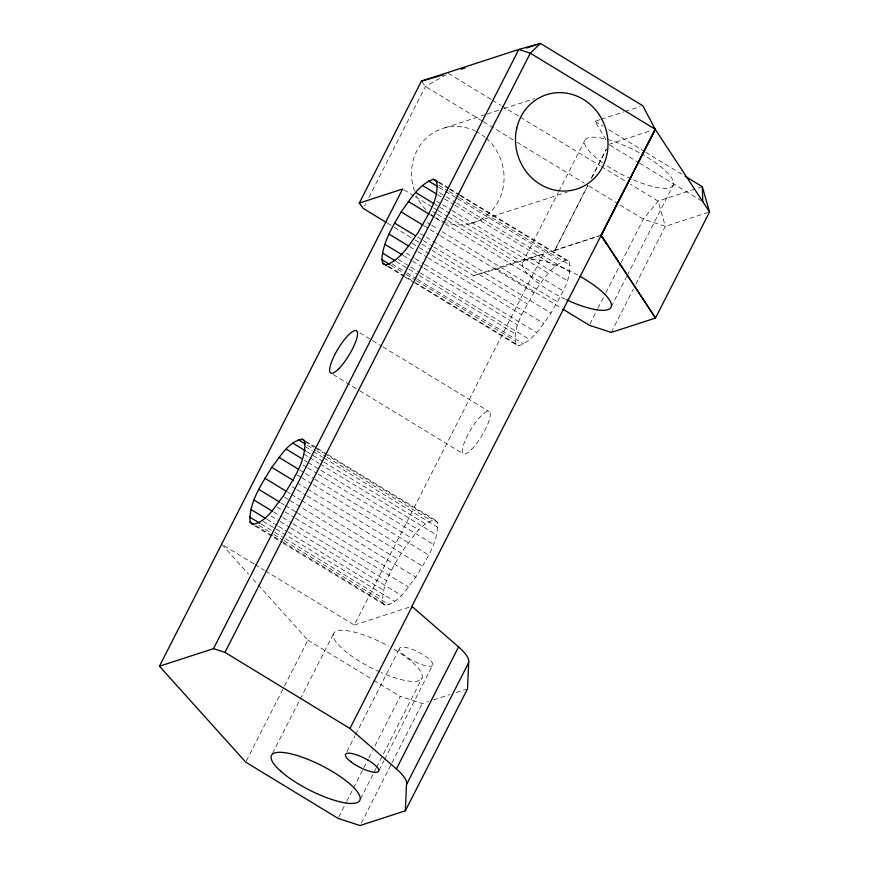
<?xml version="1.0" encoding="UTF-8"?>
<svg xmlns="http://www.w3.org/2000/svg" width="869" height="869" viewBox="0 0 869 869"><rect width="100%" height="100%" fill="white"/><g stroke="black" fill="none" stroke-linecap="round" stroke-linejoin="round"><path stroke-width="0.65" stroke-dasharray="4.34 3.26" d="M515.849 344.515C511.928 325.951 525.745 308.462 533.903 292.734C542.821 280.676 551.12 265.479 565.936 260.103L569.054 261.319C572.975 279.883 559.158 297.372 551 313.101C542.082 325.158 533.783 340.355 518.967 345.732L515.849 344.515L415.447 283.37M385.173 605.313L382.773 602.934C381.491 582.741 394.667 564.796 404.433 548.122C413.003 537.802 420.737 522.443 435.076 519.966L437.487 522.356C438.769 542.538 425.593 560.494 415.827 577.157C407.246 587.487 399.512 602.847 385.173 605.313L282.468 542.767M364.546 206.051L365.773 203.639M368.847 197.6L425.473 86.465L446.123 74.701M246.351 760.94L283.891 687.26M284.511 686.054L307.898 640.149L252.173 578.2M272.562 753.325L333.49 633.74M522.584 262.623L558.278 192.56M558.897 191.354L584.75 140.615M265.469 570.933L354.324 625.05L543.418 253.922L519.966 260.494L473.54 275.603L432.197 250.424M587.802 185.325L554.737 250.478L587.911 185.379M591.593 178.156L606.334 149.218M346.959 751.631L354.943 735.956M355.562 734.75L399.783 647.948M338.66 817.153L346.047 802.663M346.655 801.457L363.275 768.837M363.894 767.631L368.195 759.18M368.814 757.974L372.508 750.718M374.973 745.895L400.207 696.362L422.182 703.553L428.482 701.5M589.91 324.039L597.285 309.57M597.894 308.365L605.269 293.907M605.878 292.701L620.629 263.763M621.237 262.557L643.353 219.162L658.094 201.087L701.055 187.117M360.548 798.807L373.474 773.443M374.094 772.226L375.94 768.609M376.549 767.403L422.095 678.016M611.189 306.898L626.582 276.7M627.19 275.484L673.356 184.891A49.544 13.654 27 0 0 641.995 154.204M379.069 770.271L383.979 760.636M384.598 759.43L432.512 665.393A18.575 5.116 27 0 0 410.928 648.861A18.575 5.116 27 0 0 404.997 655.769A18.575 5.116 27 0 0 432.512 665.393M361.254 823.139L391.408 763.949M392.028 762.743L422.182 703.553M611.276 332.436L633.392 289.029M635.847 284.206L665.328 226.342L658.094 201.087L630.297 184.152M591.507 178.102L606.323 149.207M444.83 127.841L485.901 114.48M487.183 114.067L498.73 110.309M503.868 108.636L534.663 98.621M606.019 139.779L594.917 121.302L599.958 119.661M601.207 119.249L623.866 111.884M625.126 111.471L640.225 106.561M608.789 144.395L651.381 130.546M470.748 223.463L567.001 192.147M473.54 275.603L496.992 269.032L600.946 235.217M554.737 250.478L598.491 236.249M708.289 212.373L665.328 226.342L643.353 219.162L619.01 204.334M354.324 625.05L409.288 607.159M433.522 699.86L449.892 694.537M456.192 692.484L466.262 689.215M594.917 121.302L602.999 126.222M608.778 129.742L644.57 151.543M645.732 152.249L682.686 174.745M609.94 145.09L638.585 162.546M639.736 163.242L701.62 200.924M448.415 73.398L491.278 99.5M492.441 100.207L500.544 105.138M501.706 105.844L519.086 116.424M520.238 117.13L600.175 165.816M601.337 166.522L625.658 181.339M482.262 121.052L425.473 86.465L422.225 82.186M483.414 121.758L515.871 141.528M517.022 142.234L584.25 183.163M588.878 185.988L617.859 203.628M438.649 181.903L449.034 188.225M450.185 188.931L459.419 194.558M460.581 195.253L569.054 261.319M438.997 182.794L448.219 188.421M449.382 189.116L458.615 194.743M459.766 195.449L565.936 260.103M438.802 185.26L448.035 190.876M449.186 191.582L458.419 197.209M459.571 197.904L570.357 265.371M438.888 187.302L456.203 197.85M457.355 198.545L561.211 261.797M439.366 192.57L445.134 196.079M446.286 196.785L455.519 202.412M456.67 203.107L569.76 271.986M437.509 194.613L443.277 198.132M444.428 198.838L453.661 204.454M454.813 205.16L555.215 266.305M436.901 201.293L441.517 204.096M442.679 204.802L450.75 209.722M451.902 210.428L567.305 280.709M435.25 204.421L438.715 206.529M439.866 207.235L548.35 273.3M403.748 189.714L414.111 196.025M415.252 196.72L432.512 207.235M433.664 207.941L437.118 210.037M438.269 210.743L447.481 216.348M448.621 217.044L519.966 260.494M432.751 211.525L436.216 213.633M437.368 214.339L446.601 219.955M447.752 220.661L563.155 290.941M430.296 214.849L434.913 217.652M436.064 218.358L444.135 223.279M445.297 223.985L541.083 282.316M427.19 222.573L430.655 224.68M431.806 225.386L437.574 228.895M442.191 231.708L557.594 301.988M496.992 269.032L561.602 308.386M424.268 225.962L428.884 228.775M430.036 229.481L439.269 235.097M440.431 235.803L533.903 292.734M420.596 233.685L425.213 236.498M426.364 237.194L551 313.101M417.674 237.074L422.291 239.887M423.442 240.594L432.675 246.209M433.837 246.915L527.309 303.846M387.422 223.148L393.168 226.646M394.309 227.352L413.829 239.236M414.98 239.931L420.715 243.429M421.867 244.135L431.057 249.729M412.264 243.396L418.043 246.915M419.195 247.622L543.831 323.518M409.81 246.72L416.729 250.935M417.88 251.641L427.113 257.267M428.276 257.963L521.748 314.893M406.149 253.118L414.231 258.039M415.382 258.745L423.464 263.655M424.615 264.361L536.553 332.534M403.346 255.551L411.428 260.472M412.579 261.167L422.964 267.5M424.115 268.195L517.598 325.125M398.132 259.407L409.668 266.435M410.82 267.141L418.901 272.062M420.053 272.768L529.688 339.529M396.275 261.46L407.811 268.488M408.973 269.184L418.206 274.81M419.358 275.516L515.143 333.848M392.136 263.915L405.975 272.345M407.137 273.051L416.37 278.667M417.522 279.373L523.692 344.026M391.061 265.262L404.911 273.692M406.062 274.398L415.295 280.014M416.457 280.72L514.546 340.452M388.562 266.316L413.959 281.773M415.11 282.479L518.967 345.732M387.759 266.501L403.911 276.342M405.063 277.037L414.296 282.664M359.777 332.794L371.324 339.822M372.475 340.529L381.708 346.155M382.86 346.85L489.03 411.515M333.164 374.572L358.549 390.04M359.701 390.735L463.568 453.987M305.834 441.256L316.218 447.578M317.37 448.285L326.603 453.911M327.754 454.606L435.076 519.966M304.769 441.528L314.002 447.155M315.154 447.861L323.235 452.782M324.387 453.477L437.487 522.356M307.496 445.297L315.566 450.207M316.729 450.913L325.962 456.54M327.113 457.235L430.97 520.498M305.312 446.666L312.243 450.881M313.394 451.587L322.627 457.203M323.779 457.909L438.03 527.483M306.583 451.5L322.736 461.341M323.898 462.036L425.441 523.888M303.954 454.194L308.571 456.996M309.722 457.702L318.956 463.329M320.107 464.024L436.662 535.011M304.628 460.342L306.931 461.754M308.093 462.46L418.88 529.927M303.096 465.002L306.561 467.109M307.713 467.815L316.946 473.442M318.097 474.137L433.501 544.418M299.772 470.02L304.389 472.834M305.54 473.529L313.622 478.45M314.774 479.156L411.71 538.193M297.176 474.952L300.641 477.059M301.793 477.765L312.177 484.087M313.34 484.793L428.743 555.074M297.111 482.762L306.344 488.389M307.496 489.084L404.433 548.122M292.31 486.825L295.764 488.932M296.926 489.638L306.149 495.254M307.311 495.96L422.714 566.24M287.921 492.278L290.224 493.679M291.376 494.385L300.609 500.012M301.76 500.707L397.546 559.039M284.261 497.046L288.877 499.849M290.04 500.555L415.827 577.157M280.73 502.738L284.196 504.846M285.347 505.552L295.732 511.874M296.894 512.58L391.517 570.216M276.994 506.975L283.913 511.189M285.065 511.895L294.298 517.511M295.46 518.217L408.549 587.096M273.67 511.982L281.741 516.903M282.892 517.609L292.125 523.236M293.287 523.931L386.759 580.861M270.976 515.947L279.058 520.868M280.209 521.563L289.442 527.19M290.594 527.896L401.38 595.363M267.033 519.293L277.417 525.615M278.58 526.321L286.651 531.231M287.802 531.937L383.587 590.268M263.253 521.281L274.789 528.309M275.951 529.004L394.808 601.391M261.058 524.007L273.757 531.73M274.908 532.436L284.141 538.063M285.293 538.758L382.23 597.796M258.886 525.376L272.725 533.805M273.887 534.511L283.12 540.138M284.272 540.833L389.279 604.791M255.834 525.626L273.138 536.162M274.3 536.868L281.219 541.083M282.371 541.789L382.773 602.934M254.78 525.897L281.317 542.06M253.922 563.905L221.617 544.222L248.577 574.203M255.073 564.6L264.306 570.227M307.898 640.149L372.508 679.504M373.659 680.199L400.207 696.362M486.119 138.128A49.544 45.916 72 0 1 499.469 198.99A49.544 45.916 72 0 1 446.796 222.888M445.634 222.507A49.544 45.916 72 0 1 435.532 217.695M434.489 217.022A49.544 45.916 72 0 1 430.427 214.002M425.799 209.646A49.544 45.916 72 0 1 416.479 195.829M414.513 191.006A49.544 45.916 72 0 1 425.202 139.192A49.544 45.916 72 0 1 474.55 130.632M475.68 131.165A49.544 45.916 72 0 1 485.141 137.302M673.356 184.891A49.544 13.654 27 0 1 632.274 179.383M631.1 178.873A49.544 13.654 27 0 1 605.834 165.001M602.619 162.775A49.544 13.654 27 0 1 605.997 139.127M607.268 139.453A49.544 13.654 27 0 1 640.866 153.574M565.426 299.251A49.544 13.654 27 0 1 522.725 262.286A49.544 13.654 27 0 1 577.57 274.952M394.026 649.241A49.544 13.654 27 0 1 421.867 678.493A49.544 13.654 27 0 1 381.024 672.508M379.851 671.987A49.544 13.654 27 0 1 333.424 633.914A49.544 13.654 27 0 1 388.476 646.069M471.356 449.686A24.777 6.322 -58.7 0 0 490.083 412.938A24.777 6.322 -58.7 0 0 467.446 435.63A24.777 6.322 -58.7 0 0 471.356 449.686"/><path stroke-width="1.3" d="M359.255 203.118L402.597 189.018L159.451 666.219L245.731 762.146L338.041 818.37L360.027 825.55L405.367 810.799L406.475 784.664L468.641 662.667A49.544 13.654 27 0 0 458.56 646.916L411.852 606.334L655.248 129.285L642.745 105.736L540.464 43.45L518.826 49.435L421.422 81.121L359.255 203.118L363.307 208.473L386.271 222.453M468.641 662.667L467.522 688.802L405.367 810.799M381.828 259.635C382.957 242.169 392.56 226.657 401.185 211.906C410.103 199.859 418.402 184.652 433.218 179.286L436.347 180.502C440.257 199.055 426.44 216.555 418.293 232.284C409.375 244.33 401.076 259.538 386.26 264.904L383.142 263.687L381.828 259.635L389.909 264.556M302.369 439.149L304.769 441.528C306.062 461.721 292.875 479.666 283.109 496.34C274.539 506.66 266.805 522.019 252.466 524.496L250.066 522.106C248.773 501.924 261.96 483.968 271.725 467.305C280.296 456.975 288.03 441.615 302.369 439.149L304.671 440.55M159.451 666.219L213.513 648.632L518.826 49.435L530.286 53.172L655.248 129.285L709.549 211.96L655.498 318.043L611.276 332.436L589.301 325.245L562.764 309.082M213.513 648.632L224.973 652.38L530.286 53.172L540.464 43.45L526.397 48.023M406.475 784.664A49.544 13.654 27 0 0 396.405 768.913L349.946 728.483L412.102 606.486M396.405 768.913L458.56 646.916M461.2 69.238L465.034 67.988M421.422 81.121L443.277 74.864M684.989 176.157L702.315 186.705L709.549 211.96M433.218 179.286L437.835 182.088M428.504 180.98L437.737 186.607M422.508 185.477L436.357 193.917M415.632 192.473L434.098 203.726M408.365 201.489L429.134 214.143M401.185 211.906L423.116 225.267M394.591 223.018L415.371 235.673M389.03 234.076L408.647 246.014M384.88 244.308L402.195 254.845M382.425 253.02L395.123 260.754M383.142 263.687L386.596 265.795M298.263 439.671L305.182 443.885M292.734 443.071L305.432 450.794M286.162 449.099L302.325 458.941M278.992 457.366L298.61 469.314M271.725 467.305L293.646 480.655M264.839 478.222L286.759 491.572M258.81 489.388L279.579 502.043M254.052 500.044L272.508 511.287M250.88 509.451L265.881 518.587M249.522 516.979L259.907 523.301M250.066 522.106L253.52 524.213M224.973 652.38L349.946 728.483M600.946 235.217L655.498 318.043L601.196 235.369L655.248 129.285L601.066 235.412L606.638 243.863M702.315 186.705L702.76 201.63M579.829 276.212A49.544 13.654 27 0 1 610.961 307.376A49.544 13.654 27 0 1 566.599 299.805M338.649 368.869A24.777 6.322 -58.7 0 0 357.376 332.121A24.777 6.322 -58.7 0 0 334.739 354.813A24.777 6.322 -58.7 0 0 338.649 368.869M516.794 128.025A49.544 45.916 72 0 0 574.702 189.648A49.544 45.916 72 0 0 593.733 107.843A49.544 45.916 72 0 0 516.794 128.025M280.806 771.27A49.544 13.654 27 0 0 357.148 802.576A49.544 13.654 27 0 0 308.94 759.778A49.544 13.654 27 0 0 280.806 771.27M350.946 761.852A18.575 5.116 27 0 0 378.46 771.476A18.575 5.116 27 0 0 356.877 754.944A18.575 5.116 27 0 0 350.946 761.852"/></g></svg>
